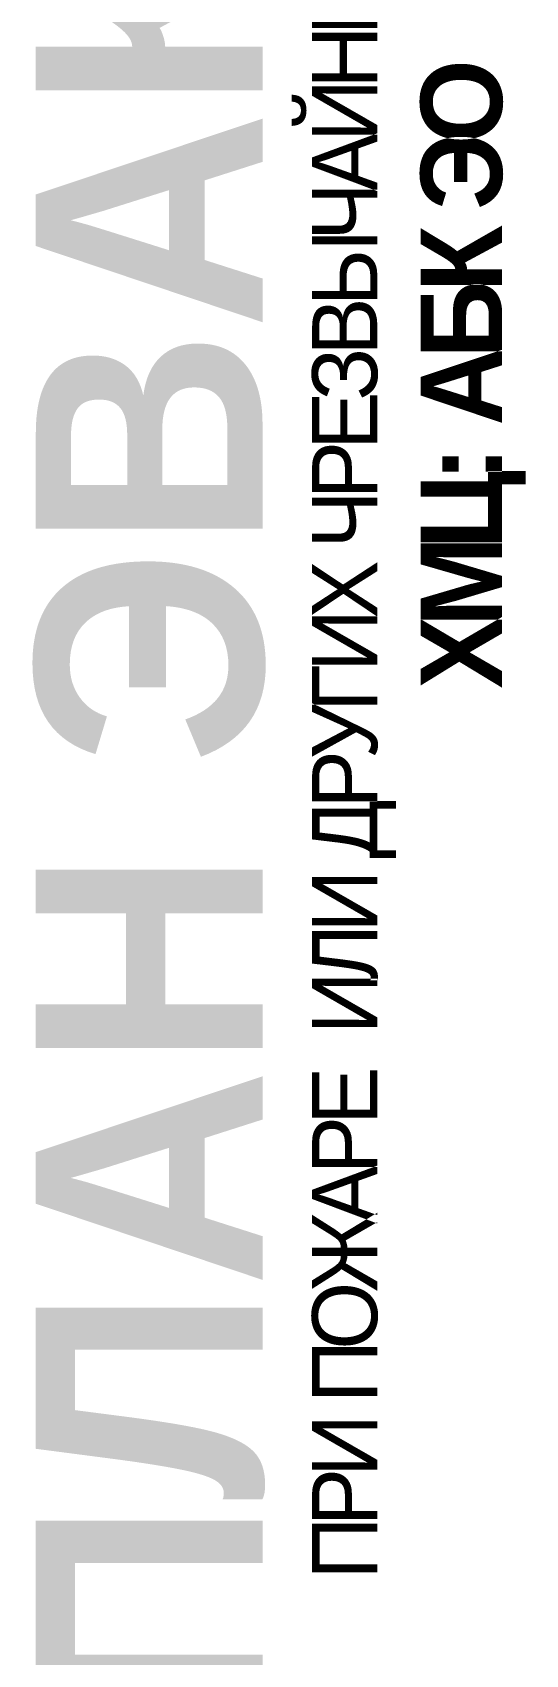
# Model space of a CAD drawing. Header units: millimetres. Extents: x 13114 to 67229, y 22859 to 38520.
# Drawn here: x 19472.9 to 19515.3, y 24688.8 to 24828.2 of the extents above; entities that cross this region are included whole.
import ezdxf

# ---------------------------------------------------------------- set-up
doc = ezdxf.new("R2010")
doc.units = ezdxf.units.MM
doc.styles.add('обычный', font='arial.ttf')

msp = doc.modelspace()

# ---------------------------------------------------------------- texts
at = {"color": 0, "lineweight": 0, "insert": (19496.83, 24815.58), "char_height": 7, "width": 449.2158, "attachment_point": 5, "rotation": 90, "style": 'обычный'}
msp.add_mtext('{\\fArial Black|b1|i0|c204|p34;\\H2x;\\T0.85;  \\fArial Narrow|b0|i0|c204|p34;\\H0.8x;\\W0.9;\\P\\fProxima Nova Rg|b0|i0|c204|p2;\\H0.5x;\\W1;\\C256;ПРИ ПОЖАРЕ  ИЛИ ДРУГИХ ЧРЕЗВЫЧАЙНЫХ СИТУАЦИЯХ  ИЗ ПОМЕЩЕНИЙ \\fProxima Nova Rg|b1|i0|c204|p2;\\H1.25x;\\PХМЦ: АБК ЭО  3 ЭТАЖ}', dxfattribs=at)
at = {"lineweight": 0, "insert": (19473.22, 24683.34), "char_height": 19.5, "width": 444.5011, "attachment_point": 1, "rotation": 90, "style": 'обычный'}
msp.add_mtext('{\\fProxima Nova Rg|b1|i0|c204|p2;ПЛАН ЭВАКУАЦИИ}', dxfattribs=at)

doc.saveas('drawing.dxf')
